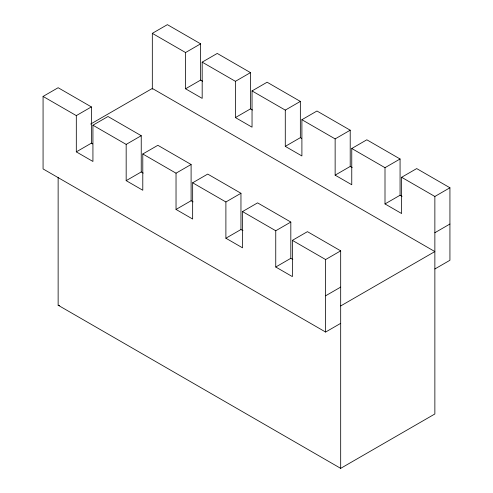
<?xml version="1.0" encoding="UTF-8"?>
<svg xmlns="http://www.w3.org/2000/svg" width="493" height="493" viewBox="0 0 493 493"><rect width="100%" height="100%" fill="white"/><g stroke="black" fill="none" stroke-linecap="round" stroke-linejoin="round"><path stroke-width="0.74" d="M43.07 96.425L58.137 87.723L91.378 106.913L91.378 143.167L76.31 151.869L76.31 115.615L43.07 96.425L43.07 168.926L325.614 332.048L340.681 323.346M152.319 33.351L167.386 24.65L200.626 43.84L200.626 80.094L185.559 88.789L185.559 52.541L152.319 33.351L152.319 89.233M76.31 115.615L91.378 106.913M185.559 52.541L200.626 43.84M90.638 124.063L152.319 88.45L434.863 251.572L340.681 305.95M92.93 125.21L107.998 116.508L141.238 135.704L141.238 171.952L126.171 180.654L126.171 144.4L92.93 125.21L92.93 161.464L76.31 151.869M202.179 62.136L217.247 53.435L250.487 72.625L250.487 108.879L235.42 117.581L235.42 81.327L202.179 62.136L202.179 98.384L185.559 88.789M126.171 144.4L141.238 135.704M235.42 81.327L250.487 72.625M142.791 153.995L157.859 145.299L191.099 164.489L191.099 200.737L176.032 209.439L176.032 173.191L142.791 153.995L142.791 190.249L126.171 180.654M252.04 90.922L267.107 82.22L300.348 101.416L300.348 137.664L285.281 146.366L285.281 110.112L252.04 90.922L252.04 127.176L235.42 117.581M176.032 173.191L191.099 164.489M285.281 110.112L300.348 101.416M192.652 182.786L207.719 174.084L240.96 193.274L240.96 229.528L225.893 238.224L225.893 201.976L192.652 182.786L192.652 219.034L176.032 209.439M301.901 119.707L316.968 111.011L350.209 130.201L350.209 166.449L335.141 175.151L335.141 138.903L301.901 119.707L301.901 155.961L285.281 146.366M225.893 201.976L240.96 193.274M335.141 138.903L350.209 130.201M242.513 211.571L257.58 202.869L290.821 222.06L290.821 258.314L275.753 267.015L275.753 230.761L242.513 211.571L242.513 247.819L225.893 238.224M351.762 148.498L366.829 139.796L400.07 158.986L400.07 195.24L385.002 203.936L385.002 167.688L351.762 148.498L351.762 184.746L335.141 175.151M275.753 230.761L290.821 222.06M385.002 167.688L400.07 158.986M275.753 267.015L292.374 276.61L292.374 240.356L307.441 231.655L340.681 250.851L340.681 468.35L434.863 413.978L434.863 196.473L401.622 177.283L401.622 213.531L385.002 203.936M401.622 177.283L416.69 168.581L449.93 187.771L449.93 260.273L434.863 268.975M292.374 240.356L325.614 259.546L340.681 250.851M434.863 196.473L449.93 187.771M325.614 295.8L340.681 287.099M434.863 232.727L449.93 224.025M58.137 177.462L58.137 305.229L59.616 305.654M200.626 80.094L202.623 81.24M250.487 108.879L252.484 110.031M300.348 137.664L301.679 138.434M350.209 166.449L352.205 167.602M400.07 195.24L402.066 196.387M91.378 143.167L92.709 143.931M141.238 171.952L143.235 173.105M191.099 200.737L193.096 201.89M240.96 229.528L242.957 230.675M290.821 258.314L292.817 259.466M58.137 305.229L340.681 468.35M325.614 259.546L325.614 332.048"/></g></svg>
